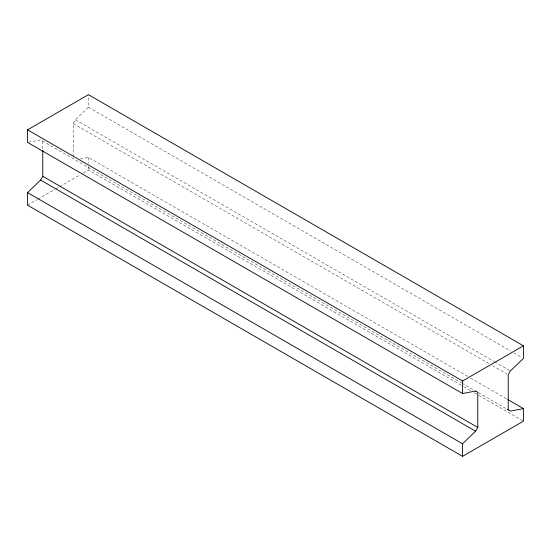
<?xml version="1.0" encoding="UTF-8"?>
<svg xmlns="http://www.w3.org/2000/svg" width="551" height="551" viewBox="0 0 551 551"><rect width="100%" height="100%" fill="white"/><g stroke="black" fill="none" stroke-linecap="round" stroke-linejoin="round"><path stroke-width="0.41" stroke-dasharray="2.75 2.07" d="M73.228 157.001L73.228 123.555L75.397 119.787L88.449 107.231L88.449 95.509M27.55 205.179L37.206 199.607M37.95 199.18L55.031 189.317M55.775 188.883L58.743 187.168M59.487 186.741L80.281 174.736M83.249 173.021L88.449 170.018L463.115 386.334M28.363 142.234L40.602 139.878L461.449 382.855M80.294 159.032L88.449 157.462L467.585 376.354M88.449 107.231L510.784 351.07M513.766 352.785L521.962 357.516M75.397 119.787L494.013 361.477M494.757 361.904L509.654 370.506M73.228 123.555L489.605 363.949M492.58 365.671L506.734 373.84M470.568 378.076L507.065 399.144M461.986 383.165L474.108 390.163M478.371 392.629L506.734 409M463.859 386.761L470.568 390.631M474.287 392.78L478.013 394.929M478.757 395.363L523.45 421.164M88.449 157.462L88.449 163.323M88.449 166.671L88.449 170.018M42.778 141.139L42.778 149.714"/><path stroke-width="0.83" d="M507.808 399.578L523.45 408.608L523.45 421.164L462.551 456.324L27.55 205.179L27.55 192.623L40.602 180.067L42.778 176.299L42.778 150.568M462.551 456.324L462.551 443.769L475.603 431.213L477.772 427.445L477.772 392.284L475.541 390.99M475.603 391.024L462.551 393.538L27.55 142.392L27.55 129.836L88.449 94.676L523.45 345.821L523.45 358.377L510.398 370.933L508.222 374.701L508.222 409.861M27.55 129.836L462.551 380.982L523.45 345.821M523.45 408.608L510.398 411.122L507.423 409.4M42.778 176.299L477.772 427.445M40.602 180.067L475.603 431.213M27.55 192.623L462.551 443.769M462.551 380.982L462.551 393.538"/></g></svg>
